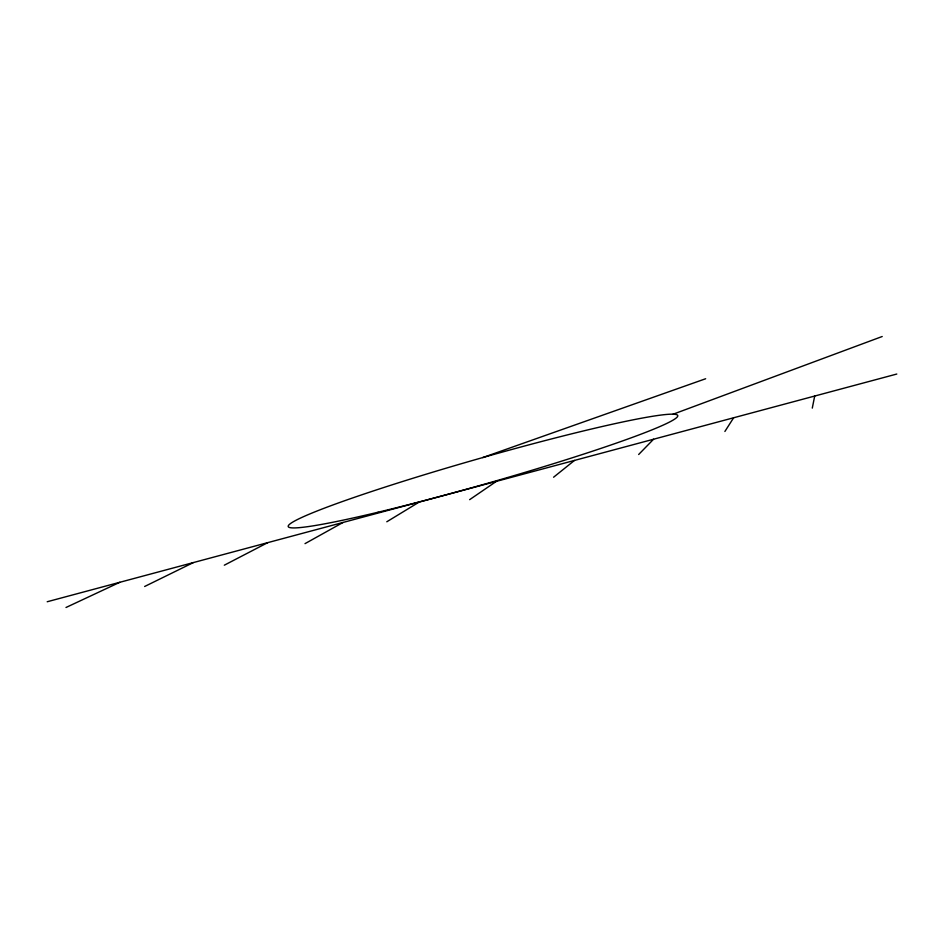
<?xml version="1.0" encoding="UTF-8"?>
<svg xmlns="http://www.w3.org/2000/svg" width="944" height="944" viewBox="0 0 944 944"><rect width="100%" height="100%" fill="white"/><g stroke="black" fill="none" stroke-linecap="round" stroke-linejoin="round"><path stroke-width="1.42" d="M812.288 408.115L814.696 396.043M724.886 431.467L733.63 417.779M638.663 454.501L653.567 439.231M553.585 477.227L574.495 460.424M469.64 499.659L496.391 481.357M386.792 521.784L419.242 502.043M305.018 543.638L343.026 522.469M224.306 565.196L267.73 542.647M144.644 586.484L193.343 562.589M65.997 607.488L119.829 582.295M672.883 414.298L882.203 336.512M482.738 457.592L705.652 378.745M47.2 601.753L896.8 374.036M378.143 512.203A202.5 13.039 -15.9 0 0 677.521 416.587A202.5 13.039 -15.9 0 0 393.034 484.532A202.5 13.039 -15.9 0 0 378.143 512.203"/></g></svg>
